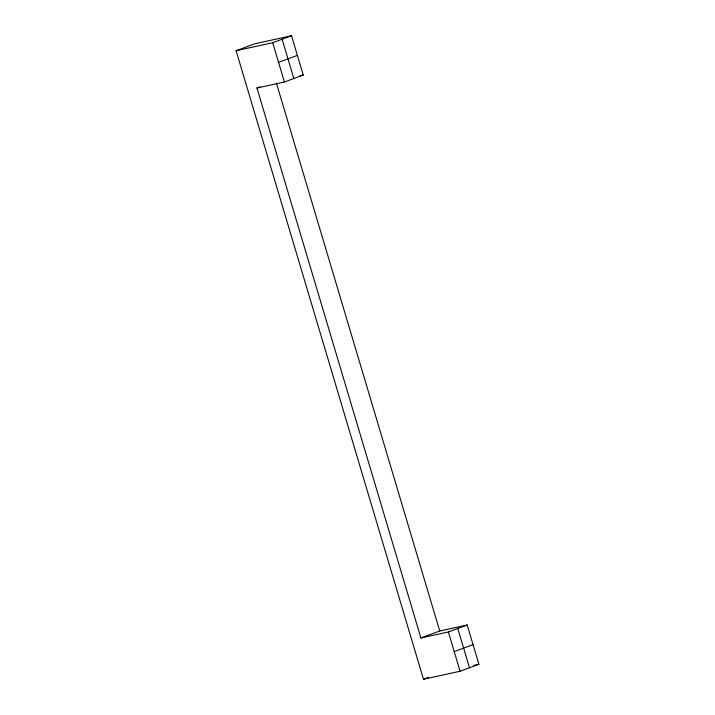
<?xml version="1.0" encoding="UTF-8"?>
<svg xmlns="http://www.w3.org/2000/svg" width="715" height="715" viewBox="0 0 715 715"><rect width="100%" height="100%" fill="white"/><g stroke="black" fill="none" stroke-linecap="round" stroke-linejoin="round"><path stroke-width="1.07" d="M236.093 50.72L254.924 43.749L291.532 35.75L303.24 75.03L284.418 82.002L256.962 88.008L420.912 637.968L448.368 631.971L467.19 624.999L478.907 664.28L460.076 671.251L423.468 679.25L236.093 50.72L272.701 42.721L291.532 35.75M278.555 62.366L297.386 55.395M256.962 88.008L260.099 86.837M420.912 637.968L439.734 630.996L467.19 624.999M454.222 651.615L473.053 644.635M423.468 679.25L428.696 677.311M300.077 75.727L303.24 75.03M473.518 665.459L478.907 664.28M282.121 39.236L293.829 78.516M457.779 628.485L469.487 667.765M272.701 42.721L284.418 82.002M448.368 631.971L460.076 671.251M276.428 83.172L439.734 630.996"/></g></svg>
